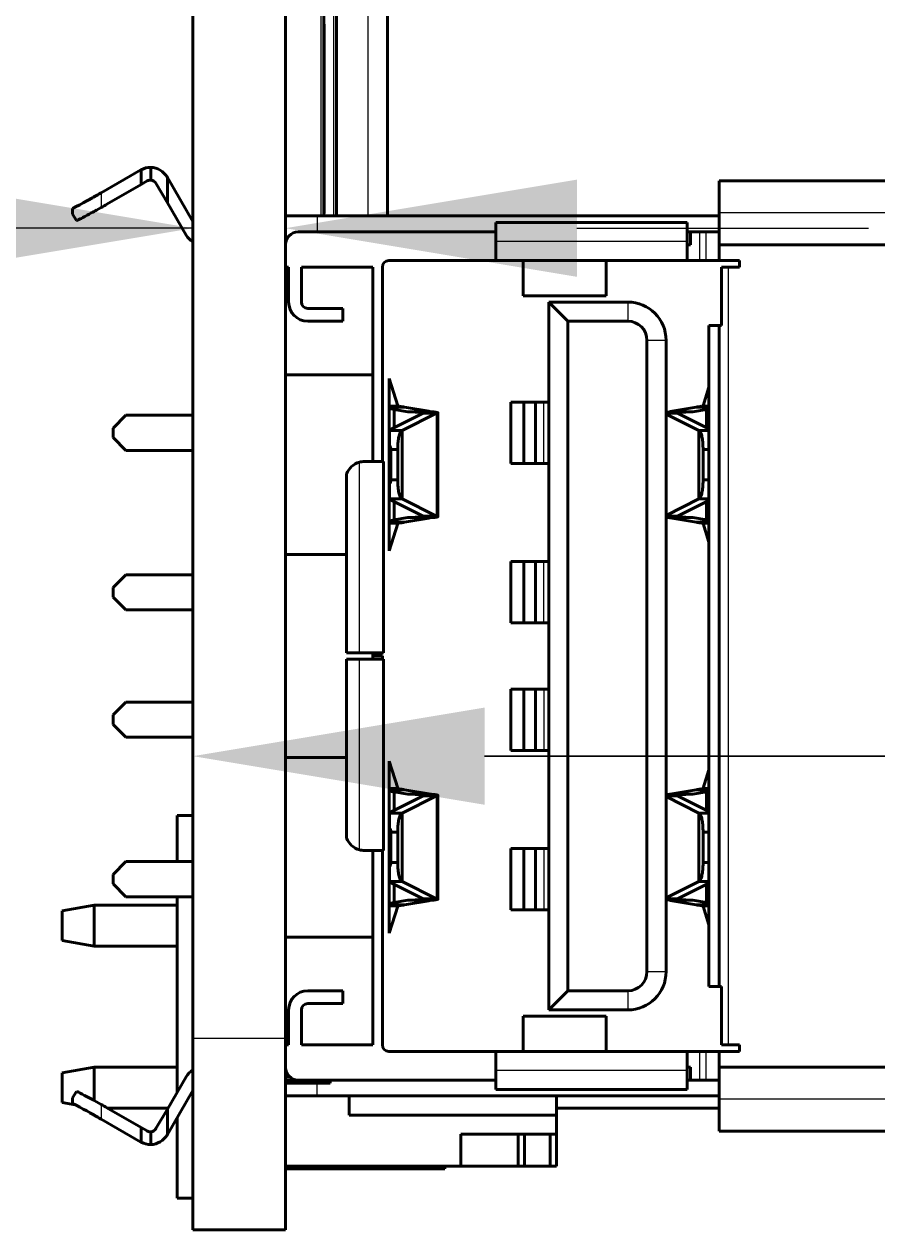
# Model space of a CAD drawing. Header units: inches. Extents: x 2.43 to 8.4, y 3.17 to 7.37.
# Drawn here: x 3.503 to 4.03, y 3.17 to 3.915 of the extents above; entities that cross this region are included whole.
import ezdxf

# ---------------------------------------------------------------- set-up
doc = ezdxf.new("R2010")
doc.units = ezdxf.units.IN
doc.header["$LTSCALE"] = 0.5
doc.header["$MEASUREMENT"] = 0
doc.header["$PDMODE"] = 33
doc.header["$PDSIZE"] = 0.03937
for name, color, linetype, lineweight in [('ANNOTATION_TEXT', 7, 'Continuous', 25), ('TANGENT_LINES', 7, 'Continuous', 15), ('Visible', 7, 'Continuous', 40)]:
    doc.layers.add(name, color=color, linetype=linetype, lineweight=lineweight)
doc.styles.add('Onshape-Standard-Dimension', font='')
doc.styles.get('Onshape-Standard-Dimension').set_extended_font_data('Noto Sans')
doc.dimstyles.new('Onshape-Standard$0', dxfattribs={"dimtxt": 0.12, "dimasz": 0.18, "dimexe": 0.08, "dimexo": 0.0625, "dimgap": 0.09, "dimtad": 0, "dimtih": 1, "dimtoh": 1, "dimdec": 3, "dimzin": 7, "dimdsep": 46, "dimtxsty": 'Onshape-Standard-Dimension', "dimcen": 0.09, "dimclrd": 7, "dimclre": 7, "dimclrt": 7, "dimadec": 1, "dimazin": 0, "dimtfac": 1, "dimtdec": 3, "dimtofl": 0, "dimtmove": 0, "dimatfit": 3, "dimfxl": 1, "dimtolj": 1, "dimtzin": 7, "dimlwd": 13, "dimlwe": 13, "dimarcsym": 1})

# ---------------------------------------------------------------- blocks, each defined once
blk = doc.blocks.new('*D1')
at = {"layer": 'ANNOTATION_TEXT', "color": 7, "lineweight": 13}
for p, q in [((3.60745, 3.8511), (3.60745, 3.8686)), ((3.66454, 3.76062), (3.66454, 3.8686)), ((3.60745, 3.7886), (3.24745, 3.7886)), ((3.42745, 3.7886), (3.24745, 3.7886)), ((3.84454, 3.7886), (4.02454, 3.7886))]:
    blk.add_line(p, q, dxfattribs=at)
at = {"layer": 'ANNOTATION_TEXT', "color": 7}
for points in [[(3.42745, 3.7586), (3.42745, 3.8186), (3.60745, 3.7886)], [(3.84454, 3.8186), (3.84454, 3.7586), (3.66454, 3.7886)]]:
    blk.add_solid(points, dxfattribs=at)
at = {"layer": 'Defpoints', "color": 0}
for p in [(3.60745, 3.7886), (3.66454, 3.7886), (3.66454, 3.69812)]:
    blk.add_point(p, dxfattribs=at)
at = {"layer": 'ANNOTATION_TEXT', "color": 7, "insert": (2.77951, 3.7886), "char_height": 0.12, "attachment_point": 5, "style": 'Onshape-Standard-Dimension'}
blk.add_mtext('\\A1;1.450 mm ', dxfattribs=at)
blk = doc.blocks.new('*D4')
at = {"layer": 'ANNOTATION_TEXT', "color": 7, "lineweight": 13}
for p, q in [((3.60745, 3.52515), (3.60745, 3.54265)), ((3.78745, 3.46265), (4.10737, 3.46265)), ((4.10737, 3.46265), (3.78745, 3.46265)), ((4.28737, 3.46397), (4.28737, 3.38265)), ((4.28737, 3.46265), (4.46737, 3.46265))]:
    blk.add_line(p, q, dxfattribs=at)
at = {"layer": 'ANNOTATION_TEXT', "color": 7}
for points in [[(3.78745, 3.49265), (3.78745, 3.43265), (3.60745, 3.46265)], [(4.10737, 3.43265), (4.10737, 3.49265), (4.28737, 3.46265)]]:
    blk.add_solid(points, dxfattribs=at)
at = {"layer": 'Defpoints', "color": 0}
for p in [(4.28737, 3.52647), (3.60745, 3.46265), (4.28737, 3.46265)]:
    blk.add_point(p, dxfattribs=at)
at = {"layer": 'ANNOTATION_TEXT', "color": 7, "insert": (4.98318, 3.46265), "char_height": 0.12, "attachment_point": 5, "style": 'Onshape-Standard-Dimension'}
blk.add_mtext('\\A1;17.270 mm ', dxfattribs=at)

msp = doc.modelspace()

# ---------------------------------------------------------------- linework, layer by layer
at = {"layer": 'TANGENT_LINES'}
for p, q in [((3.686586, 3.796151), (3.686586, 3.967411)), ((3.69446, 3.796151), (3.69446, 3.967411)), ((3.71572, 3.796151), (3.71572, 3.957568)), ((3.688358, 3.914617), (3.688161, 3.914617)), ((3.688358, 3.913309), (3.688161, 3.913309)), ((3.688358, 3.911779), (3.688161, 3.911779)), ((3.688358, 3.909454), (3.688161, 3.909454)), ((3.688358, 3.905624), (3.688161, 3.905624)), ((3.688358, 3.897812), (3.688161, 3.897812)), ((3.688358, 3.891265), (3.688161, 3.891265)), ((3.688358, 3.885606), (3.688161, 3.885606)), ((3.688358, 3.880354), (3.688161, 3.880354)), ((3.688358, 3.878619), (3.688161, 3.878619)), ((3.688358, 3.876746), (3.688161, 3.876746)), ((3.688358, 3.875017), (3.688161, 3.875017)), ((3.688358, 3.873746), (3.688161, 3.873746)), ((3.688358, 3.870648), (3.688161, 3.870648)), ((3.688358, 3.869765), (3.688161, 3.869765)), ((3.688358, 3.869129), (3.688161, 3.869129)), ((3.688358, 3.868458), (3.688161, 3.868458)), ((3.688358, 3.867545), (3.688161, 3.867545)), ((3.688358, 3.866934), (3.688161, 3.866934)), ((3.688358, 3.866325), (3.688161, 3.866325)), ((3.688358, 3.865777), (3.688161, 3.865777)), ((3.688358, 3.864677), (3.688161, 3.864677)), ((3.688358, 3.864169), (3.688161, 3.864169)), ((3.688358, 3.863691), (3.688161, 3.863691)), ((3.688358, 3.86263), (3.688161, 3.86263)), ((3.688358, 3.861278), (3.688161, 3.861278)), ((3.688358, 3.859761), (3.688161, 3.859761)), ((3.688358, 3.858196), (3.688161, 3.858196)), ((3.688358, 3.857587), (3.688161, 3.857587)), ((3.688358, 3.856862), (3.688161, 3.856862)), ((3.688358, 3.856148), (3.688161, 3.856148)), ((3.688358, 3.855488), (3.688161, 3.855488)), ((3.688358, 3.853929), (3.688161, 3.853929)), ((3.688358, 3.852218), (3.688161, 3.852218)), ((3.688358, 3.850427), (3.688161, 3.850427)), ((3.688358, 3.848645), (3.688161, 3.848645)), ((3.688358, 3.84778), (3.688161, 3.84778)), ((3.688358, 3.847028), (3.688161, 3.847028)), ((3.688358, 3.846455), (3.688161, 3.846455)), ((3.688358, 3.846133), (3.688161, 3.846133)), ((3.688358, 3.845232), (3.688161, 3.845232)), ((3.688358, 3.843684), (3.688161, 3.843684)), ((3.688358, 3.841929), (3.688161, 3.841929)), ((3.688358, 3.840261), (3.688161, 3.840261)), ((3.688358, 3.839002), (3.688161, 3.839002)), ((3.688358, 3.838089), (3.688161, 3.838089)), ((3.688358, 3.836945), (3.688161, 3.836945)), ((3.688358, 3.83557), (3.688161, 3.83557)), ((3.688358, 3.834002), (3.688161, 3.834002)), ((3.688358, 3.83294), (3.688161, 3.83294)), ((3.688358, 3.831923), (3.688161, 3.831923)), ((3.688358, 3.83051), (3.688161, 3.83051)), ((3.688358, 3.829234), (3.688161, 3.829234)), ((3.688358, 3.828106), (3.688161, 3.828106)), ((3.688358, 3.827057), (3.688161, 3.827057)), ((3.688358, 3.825801), (3.688161, 3.825801)), ((3.688358, 3.823927), (3.688161, 3.823927)), ((3.688358, 3.82278), (3.688161, 3.82278)), ((3.688358, 3.821551), (3.688161, 3.821551)), ((3.688358, 3.81989), (3.688161, 3.81989)), ((3.688358, 3.818774), (3.688161, 3.818774)), ((3.688358, 3.817995), (3.688161, 3.817995)), ((3.688358, 3.817198), (3.688161, 3.817198)), ((3.688358, 3.816224), (3.688161, 3.816224)), ((3.688358, 3.814609), (3.688161, 3.814609)), ((3.688358, 3.812719), (3.688161, 3.812719)), ((3.550736, 3.810453), (3.550736, 3.801386)), ((3.688358, 3.810948), (3.688161, 3.810948)), ((3.688358, 3.80978), (3.688161, 3.80978)), ((3.688358, 3.808858), (3.688161, 3.808858)), ((3.688358, 3.807997), (3.688161, 3.807997)), ((3.688358, 3.807368), (3.688161, 3.807368)), ((3.688358, 3.807155), (3.688161, 3.807155)), ((3.688358, 3.807106), (3.688161, 3.807106)), ((3.688358, 3.806964), (3.688161, 3.806964)), ((3.688358, 3.806737), (3.688161, 3.806737)), ((3.688358, 3.806467), (3.688161, 3.806467)), ((3.688358, 3.805466), (3.688161, 3.805466)), ((3.688358, 3.804541), (3.688161, 3.804541)), ((3.688358, 3.80387), (3.688161, 3.80387)), ((3.688358, 3.803585), (3.688161, 3.803585)), ((3.688358, 3.803392), (3.688161, 3.803392)), ((3.688358, 3.80302), (3.688161, 3.80302)), ((3.688358, 3.802394), (3.688161, 3.802394)), ((3.688358, 3.801805), (3.688161, 3.801805)), ((3.688358, 3.801427), (3.688161, 3.801427)), ((3.688358, 3.801214), (3.688161, 3.801214)), ((3.688358, 3.801076), (3.688161, 3.801076)), ((3.688358, 3.800865), (3.688161, 3.800865)), ((3.688358, 3.800549), (3.688161, 3.800549)), ((3.688358, 3.800144), (3.688161, 3.800144)), ((3.688358, 3.799488), (3.688161, 3.799488)), ((3.688358, 3.799193), (3.688161, 3.799193)), ((3.688358, 3.798865), (3.688161, 3.798865)), ((4.050365, 3.798119), (3.932255, 3.798119)), ((3.684224, 3.796151), (3.684224, 3.786308)), ((3.920444, 3.768592), (3.920444, 3.786308)), ((3.924381, 3.768592), (3.924381, 3.786308)), ((3.91257, 3.780403), (3.79446, 3.780403)), ((3.937782, 3.764655), (3.937782, 3.28434)), ((3.875931, 3.743001), (3.875931, 3.73119)), ((3.899553, 3.719379), (3.887742, 3.719379)), ((3.728632, 3.678981), (3.728632, 3.664007)), ((3.824129, 3.643395), (3.824129, 3.68119)), ((3.710208, 3.526466), (3.710208, 3.644148)), ((3.728632, 3.621208), (3.728632, 3.606235)), ((3.824129, 3.54497), (3.824129, 3.582765)), ((3.710208, 3.404846), (3.710208, 3.522529)), ((3.824129, 3.504025), (3.824129, 3.46623)), ((3.728632, 3.44276), (3.728632, 3.427787)), ((3.824129, 3.4056), (3.824129, 3.367804)), ((3.728632, 3.384988), (3.728632, 3.370014)), ((3.887742, 3.329615), (3.899553, 3.329615)), ((3.875931, 3.317804), (3.875931, 3.305993)), ((3.664539, 3.288277), (3.607452, 3.288277)), ((3.920444, 3.262686), (3.920444, 3.280403)), ((3.924381, 3.262686), (3.924381, 3.280403)), ((3.91257, 3.268592), (3.79446, 3.268592)), ((3.684224, 3.252844), (3.684224, 3.260718)), ((3.550736, 3.247609), (3.550736, 3.238541)), ((4.050365, 3.250875), (3.932255, 3.250875))]:
    msp.add_line(p, q, dxfattribs=at)
at = {"layer": 'Visible'}
for p, q in [((3.607452, 5.256781), (3.607452, 3.288277)), ((3.664539, 4.693789), (3.664539, 3.778434)), ((3.688161, 3.967411), (3.688161, 3.796151)), ((3.696035, 3.967411), (3.696035, 3.796151)), ((3.727531, 3.957568), (3.727531, 3.796151)), ((3.688358, 3.914617), (3.688358, 3.913315)), ((3.688358, 3.913315), (3.688358, 3.911779)), ((3.688358, 3.911779), (3.688358, 3.909454)), ((3.688358, 3.909454), (3.688358, 3.905624)), ((3.688358, 3.905624), (3.688358, 3.897812)), ((3.688358, 3.897812), (3.688358, 3.891267)), ((3.688358, 3.891267), (3.688358, 3.885605)), ((3.688358, 3.885605), (3.688358, 3.880354)), ((3.688358, 3.880354), (3.688358, 3.878619)), ((3.688358, 3.878619), (3.688358, 3.876746)), ((3.688358, 3.871178), (3.688161, 3.871178)), ((3.688358, 3.876746), (3.688358, 3.875017)), ((3.688358, 3.875017), (3.688358, 3.873746)), ((3.688358, 3.873746), (3.688358, 3.871178)), ((3.688358, 3.871178), (3.688358, 3.870648)), ((3.688358, 3.865448), (3.688161, 3.865448)), ((3.688358, 3.865159), (3.688161, 3.865159)), ((3.688358, 3.870648), (3.688358, 3.869765)), ((3.688358, 3.869765), (3.688358, 3.869129)), ((3.688358, 3.869129), (3.688358, 3.868458)), ((3.688358, 3.868458), (3.688358, 3.867544)), ((3.688358, 3.867544), (3.688358, 3.866934)), ((3.688358, 3.866934), (3.688358, 3.866324)), ((3.688358, 3.866324), (3.688358, 3.865777)), ((3.688358, 3.865777), (3.688358, 3.865448)), ((3.688358, 3.865448), (3.688358, 3.865159)), ((3.688358, 3.865159), (3.688358, 3.864677)), ((3.688358, 3.864677), (3.688358, 3.86417)), ((3.688358, 3.86417), (3.688358, 3.863691)), ((3.696035, 3.870385), (3.696035, 3.864065)), ((3.688358, 3.863691), (3.688358, 3.86263)), ((3.688358, 3.86263), (3.688358, 3.861278)), ((3.688358, 3.861278), (3.688358, 3.859761)), ((3.688358, 3.859761), (3.688358, 3.858197)), ((3.688358, 3.858197), (3.688358, 3.857587)), ((3.688358, 3.857587), (3.688358, 3.856862)), ((3.688358, 3.856862), (3.688358, 3.856147)), ((3.688358, 3.856147), (3.688358, 3.855488)), ((3.688358, 3.855488), (3.688358, 3.853929)), ((3.688358, 3.853929), (3.688358, 3.852218)), ((3.688358, 3.852218), (3.688358, 3.850428)), ((3.688358, 3.850428), (3.688358, 3.848644)), ((3.688358, 3.848644), (3.688358, 3.84778)), ((3.688358, 3.84778), (3.688358, 3.847029)), ((3.688358, 3.847029), (3.688358, 3.846456)), ((3.688358, 3.846456), (3.688358, 3.846133)), ((3.688358, 3.846133), (3.688358, 3.845232)), ((3.688358, 3.845232), (3.688358, 3.843686)), ((3.688358, 3.843686), (3.688358, 3.841929)), ((3.688358, 3.841929), (3.688358, 3.840261)), ((3.688358, 3.840261), (3.688358, 3.839026)), ((3.688358, 3.839026), (3.688358, 3.83809)), ((3.688358, 3.83809), (3.688358, 3.836945)), ((3.688358, 3.836945), (3.688358, 3.83557)), ((3.688358, 3.83557), (3.688358, 3.834001)), ((3.688358, 3.834001), (3.688358, 3.83294)), ((3.688358, 3.83294), (3.688358, 3.831922)), ((3.688358, 3.831922), (3.688358, 3.83051)), ((3.688358, 3.83051), (3.688358, 3.829233)), ((3.688358, 3.829233), (3.688358, 3.828109)), ((3.688358, 3.828109), (3.688358, 3.827057)), ((3.688358, 3.827057), (3.688358, 3.825801)), ((3.550736, 3.810453), (3.575281, 3.824588)), ((3.575531, 3.824728), (3.575531, 3.81565)), ((3.581436, 3.826166), (3.581436, 3.818289)), ((3.591432, 3.820265), (3.591665, 3.819864)), ((3.591665, 3.819864), (3.607452, 3.79268)), ((3.591665, 3.819864), (3.591665, 3.804207)), ((3.688358, 3.825801), (3.688358, 3.823927)), ((3.688358, 3.823927), (3.688358, 3.822774)), ((3.688358, 3.822774), (3.688358, 3.82156)), ((3.688358, 3.82156), (3.688358, 3.81989)), ((3.688358, 3.81989), (3.688358, 3.818774)), ((3.575531, 3.81565), (3.554352, 3.803454)), ((3.579211, 3.817769), (3.575531, 3.81565)), ((3.591665, 3.804207), (3.584626, 3.816328)), ((3.688358, 3.818774), (3.688358, 3.817993)), ((3.688358, 3.817993), (3.688358, 3.817198)), ((3.688358, 3.817198), (3.688358, 3.816224)), ((3.688358, 3.816224), (3.688358, 3.814609)), ((3.688358, 3.814609), (3.688358, 3.812718)), ((3.688358, 3.812718), (3.688358, 3.810948)), ((4.050365, 3.817804), (3.932255, 3.817804)), ((3.932255, 3.817804), (3.932255, 3.798119)), ((3.550423, 3.810273), (3.550736, 3.810453)), ((3.603203, 3.78434), (3.591665, 3.804208)), ((3.688358, 3.810948), (3.688358, 3.809782)), ((3.688358, 3.809782), (3.688358, 3.808858)), ((3.688358, 3.808858), (3.688358, 3.807997)), ((3.688358, 3.807997), (3.688358, 3.807368)), ((3.688358, 3.807368), (3.688358, 3.807155)), ((3.688358, 3.807155), (3.688358, 3.807106)), ((3.688358, 3.807106), (3.688358, 3.806964)), ((3.688358, 3.806964), (3.688358, 3.806746)), ((3.688358, 3.806745), (3.688358, 3.806458)), ((3.688358, 3.806458), (3.688358, 3.805467)), ((3.688358, 3.805466), (3.688358, 3.804541)), ((3.688358, 3.804541), (3.688358, 3.80387)), ((3.533153, 3.800792), (3.533153, 3.797298)), ((3.535455, 3.793302), (3.533153, 3.797298)), ((3.550736, 3.801386), (3.547844, 3.799754)), ((3.550736, 3.801386), (3.547844, 3.799754)), ((3.688358, 3.803644), (3.688161, 3.803644)), ((3.688358, 3.801144), (3.688161, 3.801144)), ((3.688161, 3.799174), (3.688358, 3.799174)), ((3.688161, 3.798694), (3.688358, 3.798694)), ((3.688358, 3.798291), (3.688161, 3.798291)), ((3.688358, 3.798077), (3.688161, 3.798077)), ((3.688358, 3.797764), (3.688161, 3.797764)), ((3.688161, 3.797689), (3.688358, 3.797689)), ((3.688358, 3.80387), (3.688358, 3.803644)), ((3.688358, 3.803644), (3.688358, 3.803585)), ((3.688358, 3.803585), (3.688358, 3.803393)), ((3.688358, 3.803393), (3.688358, 3.80302)), ((3.688358, 3.80302), (3.688358, 3.802394)), ((3.688358, 3.802394), (3.688358, 3.801806)), ((3.688358, 3.801806), (3.688358, 3.801427)), ((3.688358, 3.801427), (3.688358, 3.801214)), ((3.688358, 3.801214), (3.688358, 3.801144)), ((3.688358, 3.801144), (3.688358, 3.801075)), ((3.688358, 3.801075), (3.688358, 3.800865)), ((3.688358, 3.800865), (3.688358, 3.800549)), ((3.688358, 3.800549), (3.688358, 3.800144)), ((3.688358, 3.800144), (3.688358, 3.799488)), ((3.688358, 3.799488), (3.688358, 3.799193)), ((3.688358, 3.799193), (3.688358, 3.799174)), ((3.688358, 3.799157), (3.688358, 3.798865)), ((3.688358, 3.798865), (3.688358, 3.798694)), ((3.688358, 3.798711), (3.688358, 3.798294)), ((3.688358, 3.798291), (3.688358, 3.798077)), ((3.688358, 3.798077), (3.688358, 3.797765)), ((3.688358, 3.797764), (3.688358, 3.797689)), ((3.932255, 3.798119), (3.932255, 3.778434)), ((3.684224, 3.796151), (3.664539, 3.796151)), ((3.932255, 3.796151), (3.684224, 3.796151)), ((3.79446, 3.792214), (3.79446, 3.780403)), ((3.91257, 3.792214), (3.79446, 3.792214)), ((3.91257, 3.792214), (3.91257, 3.780403)), ((3.79446, 3.786308), (3.672413, 3.786308)), ((3.914539, 3.786308), (3.91257, 3.786308)), ((3.914539, 3.786308), (3.914539, 3.778434)), ((3.914539, 3.786308), (3.920444, 3.786308)), ((3.920444, 3.786308), (3.924381, 3.786308)), ((3.924381, 3.786308), (3.932255, 3.786308)), ((3.664539, 3.778434), (3.664539, 3.764655)), ((3.79446, 3.780403), (3.79446, 3.768592)), ((3.91257, 3.780403), (3.91257, 3.768592)), ((3.914539, 3.778434), (3.91257, 3.778434)), ((3.932255, 3.778434), (3.932255, 3.768592)), ((4.050365, 3.778434), (3.932255, 3.778434)), ((3.79446, 3.768592), (3.728318, 3.768592)), ((3.91257, 3.768592), (3.79446, 3.768592)), ((3.811389, 3.746938), (3.811389, 3.768592)), ((3.86257, 3.746938), (3.86257, 3.768592)), ((3.920444, 3.768592), (3.91257, 3.768592)), ((3.924381, 3.768592), (3.920444, 3.768592)), ((3.932255, 3.768592), (3.924381, 3.768592)), ((3.944869, 3.768592), (3.932255, 3.768592)), ((3.944869, 3.768592), (3.944869, 3.764655)), ((3.664539, 3.764655), (3.664539, 3.698119)), ((3.666507, 3.764655), (3.664539, 3.764655)), ((3.666507, 3.743001), (3.666507, 3.764655)), ((3.674381, 3.764655), (3.674381, 3.743001)), ((3.718476, 3.764655), (3.674381, 3.764655)), ((3.718476, 3.644576), (3.718476, 3.764655)), ((3.724381, 3.764655), (3.724381, 3.644576)), ((3.933845, 3.728631), (3.933845, 3.764655)), ((3.933845, 3.764655), (3.937782, 3.764655)), ((3.944869, 3.764655), (3.937782, 3.764655)), ((3.86257, 3.746938), (3.811389, 3.746938)), ((3.678318, 3.739064), (3.699972, 3.739064)), ((3.699972, 3.739064), (3.699972, 3.73119)), ((3.827112, 3.305993), (3.827112, 3.743001)), ((3.827112, 3.743001), (3.838924, 3.73119)), ((3.827112, 3.743001), (3.875931, 3.743001)), ((3.699972, 3.73119), (3.678318, 3.73119)), ((3.875931, 3.73119), (3.838924, 3.73119)), ((3.838924, 3.73119), (3.838924, 3.317804)), ((3.925971, 3.320364), (3.925971, 3.728631)), ((3.925971, 3.728631), (3.932255, 3.728631)), ((3.932255, 3.320364), (3.932255, 3.728631)), ((3.932255, 3.728631), (3.933845, 3.728631)), ((3.887742, 3.329615), (3.887742, 3.719379)), ((3.899553, 3.719379), (3.899553, 3.329615)), ((3.718476, 3.698119), (3.664539, 3.698119)), ((3.664539, 3.698119), (3.664539, 3.587096)), ((3.728522, 3.643488), (3.728522, 3.695731)), ((3.728636, 3.695731), (3.728522, 3.695731)), ((3.728522, 3.695731), (3.728622, 3.678981)), ((3.733878, 3.679013), (3.728636, 3.695731)), ((3.922365, 3.679013), (3.925971, 3.690516)), ((3.734233, 3.678798), (3.728627, 3.678798)), ((3.728632, 3.678981), (3.728632, 3.678805)), ((3.738021, 3.678156), (3.728632, 3.678156)), ((3.728632, 3.678156), (3.728633, 3.677461)), ((3.75299, 3.675626), (3.738021, 3.678156)), ((3.803666, 3.68119), (3.803666, 3.643395)), ((3.803666, 3.68119), (3.811624, 3.68119)), ((3.811624, 3.68119), (3.818912, 3.68119)), ((3.811624, 3.643395), (3.811624, 3.68119)), ((3.818912, 3.643395), (3.818912, 3.68119)), ((3.818912, 3.68119), (3.824129, 3.68119)), ((3.824129, 3.68119), (3.827112, 3.68119)), ((3.903253, 3.675626), (3.918222, 3.678156)), ((3.918222, 3.678166), (3.925971, 3.678166)), ((3.92201, 3.678805), (3.925971, 3.678805)), ((3.566113, 3.673102), (3.558239, 3.665228)), ((3.566113, 3.673102), (3.607452, 3.673102)), ((3.728633, 3.677461), (3.728633, 3.607754)), ((3.749615, 3.67445), (3.728989, 3.6641)), ((3.731644, 3.676749), (3.731644, 3.665432)), ((3.731644, 3.676749), (3.740109, 3.675319)), ((3.736534, 3.663774), (3.75781, 3.67445)), ((3.740109, 3.675319), (3.748876, 3.674904)), ((3.754546, 3.675319), (3.740109, 3.675319)), ((3.748879, 3.674904), (3.748879, 3.67408)), ((3.75781, 3.67445), (3.749615, 3.67445)), ((3.750758, 3.674699), (3.750599, 3.674641)), ((3.75781, 3.67445), (3.758148, 3.674517)), ((3.758182, 3.674517), (3.758644, 3.674714)), ((3.758182, 3.674517), (3.758182, 3.610699)), ((3.758644, 3.610501), (3.758644, 3.674714)), ((3.899543, 3.675124), (3.90169, 3.675319)), ((3.899553, 3.67445), (3.906627, 3.67445)), ((3.919708, 3.663774), (3.899553, 3.673887)), ((3.901697, 3.675319), (3.916133, 3.675319)), ((3.90548, 3.674698), (3.905636, 3.674641)), ((3.906627, 3.67445), (3.925971, 3.664743)), ((3.916133, 3.675319), (3.907367, 3.674904)), ((3.907367, 3.674904), (3.907367, 3.674078)), ((3.924599, 3.676749), (3.916133, 3.675319)), ((3.924599, 3.676749), (3.924599, 3.665432)), ((3.558239, 3.659323), (3.558239, 3.665228)), ((3.728687, 3.663962), (3.728699, 3.663721)), ((3.728687, 3.663962), (3.728687, 3.621254)), ((3.728988, 3.6641), (3.728714, 3.663961)), ((3.73643, 3.663748), (3.728715, 3.663748)), ((3.736534, 3.663774), (3.736534, 3.621441)), ((3.9197, 3.663774), (3.9197, 3.621441)), ((3.919813, 3.663722), (3.925971, 3.663722)), ((3.558239, 3.659323), (3.566113, 3.651449)), ((3.566113, 3.651449), (3.607452, 3.651449)), ((3.728767, 3.65458), (3.728767, 3.630635)), ((3.729702, 3.652026), (3.729702, 3.633189)), ((3.733871, 3.652025), (3.729702, 3.652025)), ((3.73387, 3.633189), (3.73387, 3.652026)), ((3.92237, 3.652026), (3.925971, 3.652026)), ((3.922373, 3.633189), (3.922373, 3.652026)), ((3.725169, 3.644576), (3.713358, 3.644576)), ((3.725169, 3.526466), (3.725169, 3.644576)), ((3.728522, 3.589485), (3.728522, 3.643488)), ((3.803666, 3.643395), (3.811624, 3.643395)), ((3.811624, 3.643395), (3.818912, 3.643395)), ((3.818912, 3.643395), (3.824129, 3.643395)), ((3.824129, 3.643395), (3.827112, 3.643395)), ((3.702334, 3.526466), (3.702334, 3.637005)), ((3.733873, 3.633189), (3.729702, 3.633189)), ((3.922371, 3.63319), (3.925971, 3.63319)), ((3.728699, 3.621494), (3.728687, 3.621254)), ((3.728714, 3.621254), (3.728988, 3.621115)), ((3.73643, 3.621494), (3.728715, 3.621494)), ((3.728989, 3.621115), (3.749615, 3.610766)), ((3.731644, 3.619783), (3.731644, 3.608466)), ((3.75781, 3.610766), (3.736534, 3.621441)), ((3.899553, 3.611328), (3.919708, 3.621441)), ((3.925971, 3.620472), (3.906627, 3.610766)), ((3.919813, 3.621467), (3.925971, 3.621467)), ((3.924599, 3.619783), (3.924599, 3.608466)), ((3.748879, 3.611135), (3.748879, 3.610311)), ((3.75781, 3.610766), (3.749615, 3.610766)), ((3.758148, 3.610699), (3.75781, 3.610766)), ((3.758644, 3.610501), (3.758182, 3.610699)), ((3.899553, 3.610766), (3.906627, 3.610766)), ((3.907367, 3.611137), (3.907367, 3.610311)), ((3.728622, 3.606235), (3.728522, 3.589485)), ((3.734233, 3.60641), (3.728627, 3.60641)), ((3.728633, 3.607754), (3.728632, 3.607059)), ((3.738021, 3.607049), (3.728632, 3.607049)), ((3.728632, 3.60641), (3.728632, 3.606235)), ((3.728637, 3.589485), (3.733878, 3.606202)), ((3.740109, 3.609897), (3.731644, 3.608466)), ((3.738021, 3.607059), (3.75299, 3.609589)), ((3.748876, 3.610311), (3.740109, 3.609897)), ((3.754546, 3.609897), (3.740109, 3.609897)), ((3.750599, 3.610574), (3.750758, 3.610516)), ((3.90169, 3.609897), (3.899543, 3.610091)), ((3.901697, 3.609897), (3.916133, 3.609897)), ((3.918222, 3.607059), (3.903253, 3.609589)), ((3.905636, 3.610574), (3.90548, 3.610517)), ((3.907367, 3.610311), (3.916133, 3.609897)), ((3.916133, 3.609897), (3.924599, 3.608466)), ((3.918222, 3.607059), (3.925971, 3.607059)), ((3.92201, 3.606417), (3.925971, 3.606417)), ((3.925971, 3.594699), (3.922365, 3.606202)), ((3.728637, 3.589485), (3.728522, 3.589485)), ((3.664539, 3.587096), (3.664539, 3.461899)), ((3.702334, 3.587096), (3.664539, 3.587096)), ((3.803666, 3.582765), (3.803666, 3.54497)), ((3.803666, 3.582765), (3.811624, 3.582765)), ((3.811624, 3.582765), (3.818912, 3.582765)), ((3.811624, 3.54497), (3.811624, 3.582765)), ((3.818912, 3.54497), (3.818912, 3.582765)), ((3.818912, 3.582765), (3.824129, 3.582765)), ((3.824129, 3.582765), (3.827112, 3.582765)), ((3.566113, 3.574677), (3.558239, 3.566803)), ((3.566113, 3.574677), (3.607452, 3.574677)), ((3.558239, 3.560898), (3.558239, 3.566803)), ((3.558239, 3.560898), (3.566113, 3.553024)), ((3.566113, 3.553024), (3.607452, 3.553024)), ((3.803666, 3.54497), (3.811624, 3.54497)), ((3.811624, 3.54497), (3.818912, 3.54497)), ((3.818912, 3.54497), (3.824129, 3.54497)), ((3.824129, 3.54497), (3.827112, 3.54497)), ((3.702334, 3.526466), (3.710208, 3.526466)), ((3.710208, 3.522529), (3.702334, 3.522529)), ((3.702334, 3.411989), (3.702334, 3.522529)), ((3.710208, 3.526466), (3.725169, 3.526466)), ((3.725169, 3.522529), (3.710208, 3.522529)), ((3.718476, 3.526466), (3.718476, 3.522602)), ((3.718476, 3.524497), (3.724381, 3.524497)), ((3.724381, 3.522529), (3.724381, 3.524497)), ((3.725169, 3.404419), (3.725169, 3.522529)), ((3.803666, 3.504025), (3.803666, 3.46623)), ((3.803666, 3.504025), (3.811624, 3.504025)), ((3.811624, 3.504025), (3.818912, 3.504025)), ((3.811624, 3.504025), (3.811624, 3.46623)), ((3.818912, 3.504025), (3.818912, 3.46623)), ((3.818912, 3.504025), (3.824129, 3.504025)), ((3.824129, 3.504025), (3.827112, 3.504025)), ((3.566113, 3.495937), (3.558239, 3.488063)), ((3.566113, 3.495937), (3.607452, 3.495937)), ((3.558239, 3.482157), (3.558239, 3.488063)), ((3.558239, 3.482157), (3.566113, 3.474283)), ((3.566113, 3.474283), (3.607452, 3.474283)), ((3.702334, 3.461899), (3.664539, 3.461899)), ((3.664539, 3.461899), (3.664539, 3.350875)), ((3.803666, 3.46623), (3.811624, 3.46623)), ((3.811624, 3.46623), (3.818912, 3.46623)), ((3.818912, 3.46623), (3.824129, 3.46623)), ((3.824129, 3.46623), (3.827112, 3.46623)), ((3.728637, 3.45951), (3.728522, 3.45951)), ((3.728522, 3.45951), (3.728622, 3.44276)), ((3.728522, 3.353265), (3.728522, 3.45951)), ((3.733878, 3.442793), (3.728637, 3.45951)), ((3.922365, 3.442793), (3.925971, 3.454296)), ((3.734233, 3.442578), (3.728627, 3.442578)), ((3.728632, 3.44276), (3.728632, 3.442585)), ((3.728632, 3.441936), (3.728633, 3.44124)), ((3.738021, 3.441936), (3.728632, 3.441936)), ((3.728633, 3.44124), (3.728633, 3.371534)), ((3.731644, 3.440529), (3.740109, 3.439098)), ((3.731644, 3.440529), (3.731644, 3.429212)), ((3.75299, 3.439406), (3.738021, 3.441936)), ((3.903253, 3.439406), (3.918222, 3.441936)), ((3.924599, 3.440529), (3.916133, 3.439098)), ((3.918222, 3.441946), (3.925971, 3.441946)), ((3.92201, 3.442585), (3.925971, 3.442585)), ((3.924599, 3.440529), (3.924599, 3.429212)), ((3.749615, 3.438229), (3.728989, 3.427879)), ((3.736534, 3.427554), (3.75781, 3.438229)), ((3.740109, 3.439098), (3.748876, 3.438684)), ((3.754546, 3.439098), (3.740109, 3.439098)), ((3.748879, 3.438684), (3.748879, 3.43786)), ((3.75781, 3.438229), (3.749615, 3.438229)), ((3.750758, 3.438478), (3.750599, 3.438421)), ((3.75781, 3.438229), (3.758148, 3.438296)), ((3.758182, 3.438296), (3.758644, 3.438494)), ((3.758182, 3.438296), (3.758182, 3.374478)), ((3.758644, 3.374281), (3.758644, 3.438494)), ((3.899543, 3.438904), (3.90169, 3.439098)), ((3.899553, 3.438229), (3.906627, 3.438229)), ((3.919708, 3.427554), (3.899553, 3.437667)), ((3.901697, 3.439098), (3.916133, 3.439098)), ((3.90548, 3.438478), (3.905636, 3.438421)), ((3.906627, 3.438229), (3.925971, 3.428523)), ((3.916133, 3.439098), (3.907367, 3.438684)), ((3.907367, 3.438684), (3.907367, 3.437858)), ((3.607452, 3.426072), (3.597609, 3.426072)), ((3.597609, 3.426072), (3.597609, 3.397512)), ((3.728687, 3.427741), (3.728699, 3.427501)), ((3.728687, 3.427741), (3.728687, 3.385033)), ((3.728988, 3.427879), (3.728714, 3.427741)), ((3.73643, 3.427528), (3.728715, 3.427528)), ((3.736534, 3.427554), (3.736534, 3.385221)), ((3.9197, 3.427554), (3.9197, 3.385221)), ((3.919813, 3.427501), (3.925971, 3.427501)), ((3.728767, 3.41836), (3.728767, 3.394415)), ((3.729702, 3.415805), (3.729702, 3.396969)), ((3.733871, 3.415805), (3.729702, 3.415805)), ((3.73387, 3.396969), (3.73387, 3.415805)), ((3.92237, 3.415805), (3.925971, 3.415805)), ((3.922373, 3.396969), (3.922373, 3.415805)), ((3.713358, 3.404419), (3.725169, 3.404419)), ((3.718476, 3.28434), (3.718476, 3.404419)), ((3.724381, 3.404419), (3.724381, 3.28434)), ((3.803666, 3.4056), (3.803666, 3.367804)), ((3.803666, 3.4056), (3.811624, 3.4056)), ((3.811624, 3.4056), (3.818912, 3.4056)), ((3.811624, 3.4056), (3.811624, 3.367804)), ((3.818912, 3.4056), (3.818912, 3.367804)), ((3.818912, 3.4056), (3.824129, 3.4056)), ((3.824129, 3.4056), (3.827112, 3.4056)), ((3.566113, 3.397512), (3.558239, 3.389638)), ((3.566113, 3.397512), (3.607452, 3.397512)), ((3.733873, 3.396969), (3.729702, 3.396969)), ((3.922371, 3.396969), (3.925971, 3.396969)), ((3.558239, 3.383732), (3.558239, 3.389638)), ((3.558239, 3.383732), (3.566113, 3.375858)), ((3.728699, 3.385273), (3.728687, 3.385033)), ((3.728714, 3.385034), (3.728988, 3.384895)), ((3.73643, 3.385273), (3.728715, 3.385273)), ((3.728989, 3.384895), (3.749615, 3.374545)), ((3.731644, 3.383563), (3.731644, 3.372245)), ((3.75781, 3.374545), (3.736534, 3.385221)), ((3.899553, 3.375108), (3.919708, 3.385221)), ((3.925971, 3.384251), (3.906627, 3.374545)), ((3.919813, 3.385246), (3.925971, 3.385246)), ((3.924599, 3.383563), (3.924599, 3.372245)), ((3.566113, 3.375858), (3.607452, 3.375858)), ((3.597609, 3.375858), (3.597609, 3.255023)), ((3.740109, 3.373676), (3.731644, 3.372245)), ((3.738021, 3.370839), (3.75299, 3.373368)), ((3.748876, 3.374091), (3.740109, 3.373676)), ((3.754546, 3.373676), (3.740109, 3.373676)), ((3.748879, 3.374914), (3.748879, 3.374091)), ((3.75781, 3.374545), (3.749615, 3.374545)), ((3.750599, 3.374353), (3.750758, 3.374296)), ((3.758148, 3.374478), (3.75781, 3.374545)), ((3.758644, 3.374281), (3.758182, 3.374478)), ((3.90169, 3.373676), (3.899543, 3.373871)), ((3.899553, 3.374545), (3.906627, 3.374545)), ((3.901697, 3.373676), (3.916133, 3.373676)), ((3.918222, 3.370839), (3.903253, 3.373368)), ((3.905636, 3.374353), (3.90548, 3.374296)), ((3.907367, 3.374916), (3.907367, 3.374091)), ((3.907367, 3.374091), (3.916133, 3.373676)), ((3.916133, 3.373676), (3.924599, 3.372245)), ((3.526743, 3.367089), (3.546428, 3.37056)), ((3.526743, 3.348835), (3.526743, 3.367089)), ((3.546428, 3.345364), (3.546428, 3.37056)), ((3.546428, 3.37056), (3.597609, 3.37056)), ((3.728622, 3.370014), (3.728522, 3.353265)), ((3.734233, 3.37019), (3.728627, 3.37019)), ((3.728633, 3.371534), (3.728632, 3.370839)), ((3.738021, 3.370829), (3.728632, 3.370829)), ((3.728632, 3.37019), (3.728632, 3.370014)), ((3.728637, 3.353265), (3.733878, 3.369982)), ((3.803666, 3.367804), (3.811624, 3.367804)), ((3.811624, 3.367804), (3.818912, 3.367804)), ((3.818912, 3.367804), (3.824129, 3.367804)), ((3.824129, 3.367804), (3.827112, 3.367804)), ((3.918222, 3.370839), (3.925971, 3.370839)), ((3.92201, 3.370197), (3.925971, 3.370197)), ((3.925971, 3.358479), (3.922365, 3.369982)), ((3.664539, 3.350875), (3.664539, 3.28434)), ((3.718476, 3.350875), (3.664539, 3.350875)), ((3.728637, 3.353265), (3.728522, 3.353265)), ((3.526743, 3.348835), (3.546428, 3.345364)), ((3.546428, 3.345364), (3.597609, 3.345364)), ((3.932255, 3.320364), (3.925971, 3.320364)), ((3.933845, 3.320364), (3.932255, 3.320364)), ((3.933845, 3.28434), (3.933845, 3.320364)), ((3.678318, 3.317804), (3.699972, 3.317804)), ((3.699972, 3.317804), (3.699972, 3.30993)), ((3.838924, 3.317804), (3.827112, 3.305993)), ((3.838924, 3.317804), (3.875931, 3.317804)), ((3.666507, 3.28434), (3.666507, 3.305993)), ((3.674381, 3.305993), (3.674381, 3.28434)), ((3.699972, 3.30993), (3.678318, 3.30993)), ((3.875931, 3.305993), (3.827112, 3.305993)), ((3.811389, 3.302056), (3.811389, 3.280403)), ((3.86257, 3.302056), (3.811389, 3.302056)), ((3.86257, 3.302056), (3.86257, 3.280403)), ((3.607452, 3.288277), (3.607452, 3.170167)), ((3.664539, 3.28434), (3.664539, 3.27056)), ((3.666507, 3.28434), (3.664539, 3.28434)), ((3.718476, 3.28434), (3.674381, 3.28434)), ((3.937782, 3.28434), (3.933845, 3.28434)), ((3.944869, 3.28434), (3.937782, 3.28434)), ((3.944869, 3.280403), (3.944869, 3.28434)), ((3.728318, 3.280403), (3.79446, 3.280403)), ((3.91257, 3.280403), (3.79446, 3.280403)), ((3.79446, 3.280403), (3.79446, 3.268592)), ((3.91257, 3.280403), (3.920444, 3.280403)), ((3.91257, 3.280403), (3.91257, 3.268592)), ((3.920444, 3.280403), (3.924381, 3.280403)), ((3.924381, 3.280403), (3.932255, 3.280403)), ((3.932255, 3.280403), (3.944869, 3.280403)), ((3.932255, 3.280403), (3.932255, 3.27056)), ((3.526743, 3.267089), (3.546428, 3.27056)), ((3.546428, 3.250028), (3.546428, 3.27056)), ((3.546428, 3.27056), (3.597609, 3.27056)), ((3.664514, 3.262686), (3.664514, 3.27056)), ((3.664539, 3.27056), (3.664514, 3.27056)), ((3.664539, 3.27056), (3.664539, 3.264655)), ((3.664602, 3.264655), (3.664602, 3.269566)), ((3.79446, 3.268592), (3.79446, 3.256781)), ((3.91257, 3.27056), (3.914539, 3.27056)), ((3.91257, 3.268592), (3.91257, 3.256781)), ((3.914539, 3.27056), (3.914539, 3.262686)), ((4.050365, 3.27056), (3.932255, 3.27056)), ((3.932255, 3.27056), (3.932255, 3.250875)), ((3.526743, 3.248835), (3.526743, 3.267089)), ((3.591665, 3.244787), (3.603203, 3.264655)), ((3.664514, 3.262686), (3.672413, 3.262686)), ((3.664539, 3.264655), (3.667204, 3.264655)), ((3.664539, 3.262686), (3.664539, 3.170167)), ((3.684224, 3.260718), (3.664539, 3.260718)), ((3.79446, 3.262686), (3.672413, 3.262686)), ((3.692098, 3.260718), (3.684224, 3.260718)), ((3.692098, 3.260718), (3.692098, 3.262686)), ((3.914539, 3.262686), (3.91257, 3.262686)), ((3.920444, 3.262686), (3.914539, 3.262686)), ((3.924381, 3.262686), (3.920444, 3.262686)), ((3.932255, 3.262686), (3.924381, 3.262686)), ((3.533153, 3.251697), (3.535455, 3.255692)), ((3.535455, 3.255692), (3.536478, 3.255307)), ((3.535455, 3.255692), (3.536478, 3.255307)), ((3.607452, 3.256315), (3.591665, 3.229131)), ((3.91257, 3.256781), (3.79446, 3.256781)), ((3.526743, 3.248835), (3.534666, 3.247437)), ((3.533153, 3.251697), (3.533153, 3.248203)), ((3.546408, 3.250043), (3.550736, 3.247609)), ((3.546408, 3.250043), (3.550736, 3.247609)), ((3.684224, 3.252844), (3.664539, 3.252844)), ((3.932255, 3.252844), (3.684224, 3.252844)), ((3.70392, 3.252844), (3.70392, 3.241033)), ((3.831861, 3.252844), (3.831861, 3.241033)), ((3.932255, 3.250875), (3.932255, 3.23119)), ((3.550736, 3.238541), (3.550423, 3.238722)), ((3.575281, 3.224406), (3.550736, 3.238541)), ((3.554352, 3.245541), (3.575531, 3.233344)), ((3.55466, 3.245364), (3.592, 3.245364)), ((3.584626, 3.232666), (3.591665, 3.244788)), ((3.591665, 3.244787), (3.591665, 3.229131)), ((3.597609, 3.239367), (3.597609, 3.189852)), ((3.70392, 3.241033), (3.831861, 3.241033)), ((3.932255, 3.245364), (3.831861, 3.245364)), ((3.831861, 3.241033), (3.831861, 3.229222)), ((3.575531, 3.233344), (3.579211, 3.231225)), ((3.575531, 3.233344), (3.575531, 3.224266)), ((4.050365, 3.23119), (3.932255, 3.23119)), ((3.581436, 3.230706), (3.581436, 3.222829)), ((3.591665, 3.229131), (3.591432, 3.228729)), ((3.772818, 3.209537), (3.772818, 3.229222)), ((3.772818, 3.229222), (3.831861, 3.229222)), ((3.808251, 3.209537), (3.808251, 3.229222)), ((3.812188, 3.229222), (3.812188, 3.209537)), ((3.827924, 3.209537), (3.827924, 3.229222)), ((3.831861, 3.229222), (3.831861, 3.209537)), ((3.664539, 3.209537), (3.772818, 3.209537)), ((3.762964, 3.209537), (3.762964, 3.207962)), ((3.808251, 3.209537), (3.772818, 3.209537)), ((3.812188, 3.209537), (3.808251, 3.209537)), ((3.827924, 3.209537), (3.812188, 3.209537)), ((3.831861, 3.209537), (3.827924, 3.209537)), ((3.664539, 3.207962), (3.762964, 3.207962)), ((3.597609, 3.189852), (3.607452, 3.189852)), ((3.664539, 3.170167), (3.607452, 3.170167))]:
    msp.add_line(p, q, dxfattribs=at)
at = {"layer": 'Visible', "flags": 128}
for points in [[(3.750754, 3.610508), (3.750754, 3.610508), (3.750495, 3.610442), (3.749849, 3.610377), (3.748879, 3.610311)], [(3.750754, 3.374288), (3.750754, 3.374288), (3.750495, 3.374222), (3.749849, 3.374156), (3.748879, 3.374091)]]:
    msp.add_lwpolyline(points, dxfattribs=at)
at = {"layer": 'Visible'}
for centre, radius, start, end in [((3.581209, 3.814264), 0.011905, 90.08275, 118.48316), ((3.581031, 3.814042), 0.012135, 88.08603, 89.244467), ((3.581031, 3.814042), 0.012135, 88.085999, 89.244623), ((3.581031, 3.814042), 0.012135, 30.893157, 88.086542), ((3.581196, 3.814288), 0.004008, 90.072157, 119.698892), ((3.581147, 3.814245), 0.004056, 85.902853, 89.372422), ((3.581147, 3.814245), 0.004056, 85.902927, 89.3728), ((3.581147, 3.814245), 0.004056, 30.91068, 85.904547), ((3.357009, 4.140712), 0.382869, 297.392827, 300.341389), ((3.35701, 4.14071), 0.382867, 299.189544, 300.341395), ((3.35701, 4.14071), 0.382867, 297.392811, 298.139026), ((3.613606, 3.790562), 0.012136, 210.88302, 239.529342), ((3.672413, 3.778434), 0.007874, 90, 180), ((3.728318, 3.764655), 0.003937, 90, 180), ((3.678318, 3.743001), 0.011811, 180, 270), ((3.678318, 3.743001), 0.003937, 180, 270), ((3.875931, 3.719379), 0.023622, 0, 90), ((3.875931, 3.719379), 0.011811, 360, 90), ((3.713358, 3.632765), 0.011811, 105.46601, 158.96053), ((3.713358, 3.632765), 0.011811, 90, 105.46601), ((3.713358, 3.41623), 0.011811, 201.03947, 254.53399), ((3.713358, 3.41623), 0.011811, 254.53399, 270), ((3.875931, 3.329615), 0.023622, 270, 0), ((3.875931, 3.329615), 0.011811, 270, 360), ((3.678318, 3.305993), 0.011811, 90, 180), ((3.678318, 3.305993), 0.003937, 90, 180), ((3.728318, 3.28434), 0.003937, 180, 270), ((3.613616, 3.25845), 0.012126, 120.549584, 149.208226), ((3.672413, 3.27056), 0.007874, 180, 270), ((3.35701, 2.908285), 0.382867, 61.899854, 62.607189), ((3.357009, 2.908283), 0.382869, 59.658611, 62.607173), ((3.35701, 2.908285), 0.382867, 59.658605, 60.811419), ((3.58121, 3.234783), 0.004084, 240.664682, 269.74177), ((3.581146, 3.234762), 0.004067, 274.09837, 328.94589), ((3.581171, 3.234679), 0.011843, 240.171212, 241.558033), ((3.581171, 3.234679), 0.011843, 241.556556, 270.097332), ((3.581146, 3.234762), 0.004067, 270.641212, 274.100057), ((3.581146, 3.234762), 0.004067, 270.64141, 274.099983), ((3.581022, 3.234936), 0.012125, 271.960974, 329.198208), ((3.581022, 3.234936), 0.012125, 270.801523, 271.961488), ((3.581022, 3.234936), 0.012125, 270.801933, 271.961518)]:
    msp.add_arc(centre, radius, start, end, dxfattribs=at)
at = {"layer": 'Visible', "extrusion": (0, 0, -1)}
for centre, major_axis, ratio, start_param, end_param in [((3.58107, 3.814489), (0, 0.011648), 0.997406, 5.7615764, 5.7862196), ((3.215638, 4.394644), (0, 0.681785), 0.997406, 2.620189, 2.6263109), ((3.728632, 3.648913), (0, -0.030188), 0.0000514, 3.2833853, 3.3911198), ((3.737959, 3.679042), (0.004088, 0), 0.1406747, 2.7178646, 3.0923186), ((3.930083, 3.648913), (-0.048047, 0), 0.6282907, 1.3213304, 1.3696741), ((3.90946, 3.672916), (-0.011845, 0), 0.2689784, 0.8553498, 1.0187241), ((3.882535, 2.136363), (0, 1.540485), 0.2804008, 0.0535238, 0.0558039), ((3.91811, 3.679387), (0.012052, 0), 0.2597462, 0.8601949, 1.0022428), ((3.728685, 3.652246), (0, -0.011666), 0.0071492, 3.3091226, 4.5108486), ((3.882952, 3.657306), (0.152914, 0), 0.1465769, 3.4318611, 3.4343084), ((3.728685, 3.63297), (0, -0.011666), 0.0071492, 4.9139294, 6.1156554), ((3.882952, 3.627909), (0.152914, 0), 0.1465769, 2.8488769, 2.8513242), ((3.882787, 5.132565), (0, 1.524173), 0.2804008, 3.0857806, 3.088085), ((3.728632, 3.636302), (0, -0.030188), 0.0000514, 6.0336582, 6.1413927), ((3.737959, 3.606174), (0.004088, 0), 0.1406792, 3.1908664, 3.5653215), ((3.90946, 3.612299), (-0.011845, 0), 0.2689784, 5.2644613, 5.4278355), ((3.930083, 3.636302), (-0.048047, 0), 0.6282907, 4.9135112, 4.9618548), ((3.918109, 3.605828), (-0.012053, 0), 0.2597462, 2.1393671, 2.2814019), ((3.728632, 3.412693), (0, -0.030188), 0.0000514, 3.2833853, 3.3911198), ((3.737959, 3.442821), (0.004088, 0), 0.1406804, 2.7178646, 3.0923186), ((3.90946, 3.436695), (-0.011845, 0), 0.2689784, 0.8553498, 1.0187241), ((3.930083, 3.412693), (-0.048047, 0), 0.6282907, 1.3213304, 1.3696741), ((3.91811, 3.443167), (0.012052, 0), 0.2597462, 0.8601949, 1.0022428), ((3.882535, 1.900142), (0, 1.540485), 0.2804008, 0.0535238, 0.0558039), ((3.728685, 3.416025), (0, -0.011666), 0.0071492, 3.3091226, 4.5108486), ((3.882952, 3.421086), (0.152914, 0), 0.1465769, 3.4318611, 3.4343084), ((3.728685, 3.396749), (0, -0.011666), 0.0071492, 4.9139294, 6.1156554), ((3.882952, 3.391688), (0.152914, 0), 0.1465769, 2.8488769, 2.8513242), ((3.90946, 3.376079), (-0.011845, 0), 0.2689784, 5.2644613, 5.4278355), ((3.882787, 4.896344), (0, 1.524173), 0.2804008, 3.0857806, 3.088085), ((3.728632, 3.400081), (0, -0.030188), 0.0000514, 6.0336582, 6.1413927), ((3.737959, 3.369953), (0.004088, 0), 0.1406804, 3.1908664, 3.5653215), ((3.930083, 3.400081), (-0.048047, 0), 0.6282907, 4.9135112, 4.9618548), ((3.918109, 3.369607), (-0.012053, 0), 0.2597462, 2.1393671, 2.2814019), ((3.215638, 2.654351), (0, 0.681785), 0.997406, 0.5152818, 0.5214036)]:
    msp.add_ellipse(centre, major_axis=major_axis, ratio=ratio, start_param=start_param, end_param=end_param, dxfattribs=at)
at = {"layer": 'Visible'}
for centre, major_axis, ratio, start_param, end_param in [((3.72616, 3.648913), (0.048047, 0), 0.6282907, 1.3213305, 1.369674), ((3.91828, 3.679041), (-0.004091, 0), 0.1406747, 2.7183107, 3.0924596), ((3.737902, 3.679482), (0.011933, 0), 0.2689784, 3.8227929, 4.1603069), ((3.773456, 2.15265), (0, 1.524173), 0.2804008, 0.0535076, 0.055812), ((3.746738, 3.672901), (0.011906, 0), 0.2689784, 0.8556924, 1.0180797), ((3.773291, 3.657306), (-0.152914, 0), 0.1465769, 3.4318611, 3.4343084), ((3.773291, 3.627909), (-0.152914, 0), 0.1465769, 2.8488769, 2.8513242), ((3.773456, 5.132565), (0, 1.524173), 0.2804008, 3.0857806, 3.088085), ((3.737902, 3.605733), (0.011933, 0), 0.2689784, 2.1228784, 2.4603924), ((3.72616, 3.636302), (0.048047, 0), 0.6282907, 4.9135113, 4.9618549), ((3.746738, 3.612315), (0.011906, 0), 0.2689784, 5.2651056, 5.4274929), ((3.91828, 3.606174), (-0.004091, 0), 0.1406792, 3.1907261, 3.5648678), ((3.737902, 3.443262), (0.011933, 0), 0.2689784, 3.8227929, 4.1603069), ((3.72616, 3.412693), (0.048047, 0), 0.6282907, 1.3213305, 1.369674), ((3.746738, 3.43668), (0.011906, 0), 0.2689784, 0.8556924, 1.0180797), ((3.91828, 3.442821), (-0.004091, 0), 0.1406804, 2.7183107, 3.0924596), ((3.773456, 1.91643), (0, 1.524173), 0.2804008, 0.0535076, 0.055812), ((3.773291, 3.421086), (-0.152914, 0), 0.1465769, 3.4318611, 3.4343084), ((3.773291, 3.391688), (-0.152914, 0), 0.1465769, 2.8488769, 2.8513242), ((3.773456, 4.896344), (0, 1.524173), 0.2804008, 3.0857806, 3.088085), ((3.746738, 3.376094), (0.011906, 0), 0.2689784, 5.2651056, 5.4274929), ((3.737902, 3.369513), (0.011933, 0), 0.2689784, 2.1228784, 2.4603924), ((3.72616, 3.400081), (0.048047, 0), 0.6282907, 4.9135113, 4.9618549), ((3.91828, 3.369953), (-0.004091, 0), 0.1406804, 3.1907261, 3.5648678)]:
    msp.add_ellipse(centre, major_axis=major_axis, ratio=ratio, start_param=start_param, end_param=end_param, dxfattribs=at)
for points, knots in [([(3.547844, 3.799754), (3.546886, 3.799217), (3.544692, 3.797988), (3.539568, 3.795218), (3.536603, 3.793693), (3.535763, 3.793407), (3.535455, 3.793302)], [0, 0, 0, 0, 0.2632626, 0.6029517, 0.8549324, 1, 1, 1, 1]), ([(3.735758, 3.678493), (3.735387, 3.67855), (3.734753, 3.678647), (3.734385, 3.678754), (3.734232, 3.678798)], [0, 0, 0, 0, 0.5853629, 1, 1, 1, 1]), ([(3.920485, 3.678492), (3.920857, 3.67855), (3.92149, 3.678647), (3.921858, 3.678754), (3.92201, 3.678798)], [0, 0, 0, 0, 0.5855883, 1, 1, 1, 1]), ([(3.748879, 3.674904), (3.749211, 3.674882), (3.749814, 3.674843), (3.750481, 3.67479), (3.750677, 3.674731), (3.750754, 3.674707)], [0, 0, 0, 0, 0.4268709, 0.7761427, 1, 1, 1, 1]), ([(3.758644, 3.674714), (3.758645, 3.674715), (3.75865, 3.674727), (3.758029, 3.67502), (3.756703, 3.675116), (3.755316, 3.675246), (3.754545, 3.675319)], [0, 0, 0, 0, 0.0156148, 0.22592, 0.5700246, 1, 1, 1, 1]), ([(3.907367, 3.674904), (3.907035, 3.674882), (3.90643, 3.674843), (3.905761, 3.67479), (3.905562, 3.674731), (3.905484, 3.674707)], [0, 0, 0, 0, 0.4262154, 0.775337, 1, 1, 1, 1]), ([(3.733876, 3.652026), (3.733895, 3.6533), (3.733933, 3.655784), (3.734371, 3.659178), (3.734929, 3.661753), (3.735989, 3.663493), (3.736324, 3.663685), (3.736433, 3.663748)], [0, 0, 0, 0, 0.2599837, 0.5066103, 0.7271532, 0.9107779, 1, 1, 1, 1]), ([(3.922367, 3.652026), (3.922348, 3.6533), (3.92231, 3.655784), (3.921871, 3.659178), (3.921313, 3.661753), (3.920253, 3.663493), (3.919919, 3.663685), (3.919809, 3.663748)], [0, 0, 0, 0, 0.2599781, 0.5066057, 0.7271497, 0.9107755, 1, 1, 1, 1]), ([(3.728786, 3.654581), (3.729053, 3.654163), (3.729573, 3.653349), (3.72966, 3.652459), (3.729702, 3.652026)], [0, 0, 0, 0, 0.5131499, 1, 1, 1, 1]), ([(3.729702, 3.633189), (3.72966, 3.632756), (3.729573, 3.631866), (3.729053, 3.631052), (3.728786, 3.630634)], [0, 0, 0, 0, 0.4868501, 1, 1, 1, 1]), ([(3.736433, 3.621467), (3.73605, 3.621853), (3.735185, 3.622724), (3.734478, 3.625455), (3.733998, 3.628517), (3.733867, 3.632431), (3.733874, 3.633016), (3.733876, 3.633189)], [0, 0, 0, 0, 0.1721852, 0.3883404, 0.6333077, 0.8913104, 1, 1, 1, 1]), ([(3.919809, 3.621467), (3.920192, 3.621853), (3.921057, 3.622724), (3.921765, 3.625455), (3.922245, 3.628517), (3.922376, 3.632431), (3.922369, 3.633016), (3.922367, 3.633189)], [0, 0, 0, 0, 0.1721835, 0.3883365, 0.6333014, 0.8913015, 1, 1, 1, 1]), ([(3.734232, 3.606417), (3.73449, 3.606484), (3.735, 3.606618), (3.735507, 3.606688), (3.735758, 3.606723)], [0, 0, 0, 0, 0.5049665, 1, 1, 1, 1]), ([(3.754545, 3.609897), (3.755316, 3.609969), (3.756703, 3.6101), (3.758029, 3.610196), (3.75865, 3.610489), (3.758645, 3.6105), (3.758644, 3.610501)], [0, 0, 0, 0, 0.4299754, 0.77408, 0.9843852, 1, 1, 1, 1]), ([(3.905484, 3.610508), (3.905562, 3.610485), (3.905761, 3.610425), (3.90643, 3.610373), (3.907035, 3.610333), (3.907367, 3.610311)], [0, 0, 0, 0, 0.224663, 0.5737846, 1, 1, 1, 1]), ([(3.92201, 3.606417), (3.921752, 3.606485), (3.921242, 3.606618), (3.920736, 3.606688), (3.920485, 3.606723)], [0, 0, 0, 0, 0.5051628, 1, 1, 1, 1]), ([(3.735758, 3.442272), (3.735387, 3.442329), (3.734753, 3.442427), (3.734385, 3.442533), (3.734232, 3.442578)], [0, 0, 0, 0, 0.5853629, 1, 1, 1, 1]), ([(3.920485, 3.442272), (3.920857, 3.442329), (3.92149, 3.442427), (3.921858, 3.442533), (3.92201, 3.442578)], [0, 0, 0, 0, 0.5855883, 1, 1, 1, 1]), ([(3.748879, 3.438684), (3.749211, 3.438662), (3.749814, 3.438622), (3.750481, 3.43857), (3.750677, 3.43851), (3.750754, 3.438487)], [0, 0, 0, 0, 0.4268709, 0.7761427, 1, 1, 1, 1]), ([(3.758644, 3.438494), (3.758645, 3.438495), (3.75865, 3.438506), (3.758029, 3.438799), (3.756703, 3.438895), (3.755316, 3.439026), (3.754545, 3.439098)], [0, 0, 0, 0, 0.0156148, 0.22592, 0.5700246, 1, 1, 1, 1]), ([(3.907367, 3.438684), (3.907035, 3.438662), (3.90643, 3.438622), (3.905761, 3.43857), (3.905562, 3.43851), (3.905484, 3.438487)], [0, 0, 0, 0, 0.4262154, 0.775337, 1, 1, 1, 1]), ([(3.733876, 3.415806), (3.733895, 3.41708), (3.733933, 3.419563), (3.734371, 3.422957), (3.734929, 3.425532), (3.735989, 3.427273), (3.736324, 3.427465), (3.736433, 3.427528)], [0, 0, 0, 0, 0.2599837, 0.5066103, 0.7271532, 0.9107779, 1, 1, 1, 1]), ([(3.922367, 3.415806), (3.922348, 3.41708), (3.92231, 3.419563), (3.921871, 3.422957), (3.921313, 3.425532), (3.920253, 3.427273), (3.919919, 3.427465), (3.919809, 3.427528)], [0, 0, 0, 0, 0.2599781, 0.5066057, 0.7271497, 0.9107755, 1, 1, 1, 1]), ([(3.728786, 3.418361), (3.729053, 3.417943), (3.729573, 3.417129), (3.72966, 3.416239), (3.729702, 3.415805)], [0, 0, 0, 0, 0.5131499, 1, 1, 1, 1]), ([(3.729702, 3.396969), (3.72966, 3.396535), (3.729573, 3.395645), (3.729053, 3.394831), (3.728786, 3.394414)], [0, 0, 0, 0, 0.4868501, 1, 1, 1, 1]), ([(3.736433, 3.385247), (3.73605, 3.385633), (3.735185, 3.386503), (3.734478, 3.389235), (3.733998, 3.392296), (3.733867, 3.396211), (3.733874, 3.396795), (3.733876, 3.396969)], [0, 0, 0, 0, 0.1721852, 0.3883404, 0.6333077, 0.8913104, 1, 1, 1, 1]), ([(3.919809, 3.385247), (3.920192, 3.385633), (3.921057, 3.386503), (3.921765, 3.389235), (3.922245, 3.392296), (3.922376, 3.396211), (3.922369, 3.396795), (3.922367, 3.396969)], [0, 0, 0, 0, 0.1721835, 0.3883365, 0.6333014, 0.8913015, 1, 1, 1, 1]), ([(3.754545, 3.373676), (3.755316, 3.373749), (3.756703, 3.373879), (3.758029, 3.373975), (3.75865, 3.374268), (3.758645, 3.37428), (3.758644, 3.374281)], [0, 0, 0, 0, 0.4299754, 0.77408, 0.9843852, 1, 1, 1, 1]), ([(3.905484, 3.374288), (3.905562, 3.374264), (3.905761, 3.374204), (3.90643, 3.374152), (3.907035, 3.374112), (3.907367, 3.374091)], [0, 0, 0, 0, 0.224663, 0.5737846, 1, 1, 1, 1]), ([(3.734232, 3.370197), (3.73449, 3.370264), (3.735, 3.370397), (3.735507, 3.370468), (3.735758, 3.370502)], [0, 0, 0, 0, 0.5049665, 1, 1, 1, 1]), ([(3.92201, 3.370197), (3.921752, 3.370264), (3.921242, 3.370398), (3.920736, 3.370468), (3.920485, 3.370502)], [0, 0, 0, 0, 0.5051628, 1, 1, 1, 1]), ([(3.536478, 3.255307), (3.536478, 3.255307), (3.536479, 3.255307), (3.541002, 3.253076), (3.54565, 3.250462), (3.546254, 3.250128), (3.546408, 3.250043)], [0, 0, 0, 0, 0.0003437, 0.3966143, 0.8467485, 1, 1, 1, 1])]:
    msp.add_open_spline(points, degree=3, knots=knots, dxfattribs=at)

# ---------------------------------------------------------------- dimensions: what is measured, and where the dimension line sits
at = {"layer": 'ANNOTATION_TEXT'}
for base, p1, p2, picture, middle in [((3.664539, 3.788605), (3.607452, 3.788605, 1.643622), (3.664539, 3.698119, 1.643622), '*D1', (2.779509, 3.788605)), ((4.287373, 3.462652), (3.607452, 3.462652, 1.643622), (4.287373, 3.526466, 1.77748), '*D4', (4.983177, 3.462652))]:
    dim = msp.add_linear_dim(base=base, p1=p1, p2=p2, angle=0, dimstyle='Onshape-Standard$0', override={"dimdec": 3, "dimlfac": 25.4, "dimzin": 7, "dimlunit": 2, "dimpost": '<> mm ', "dimtp": 0, "dimtm": 0, "dimtdec": 3, "dimtzin": 7}, dxfattribs=at)
    dim.commit()
    dim.dimension.update_dxf_attribs({"geometry": picture, "text_midpoint": middle, "dimtype": 160})

doc.saveas('drawing.dxf')
